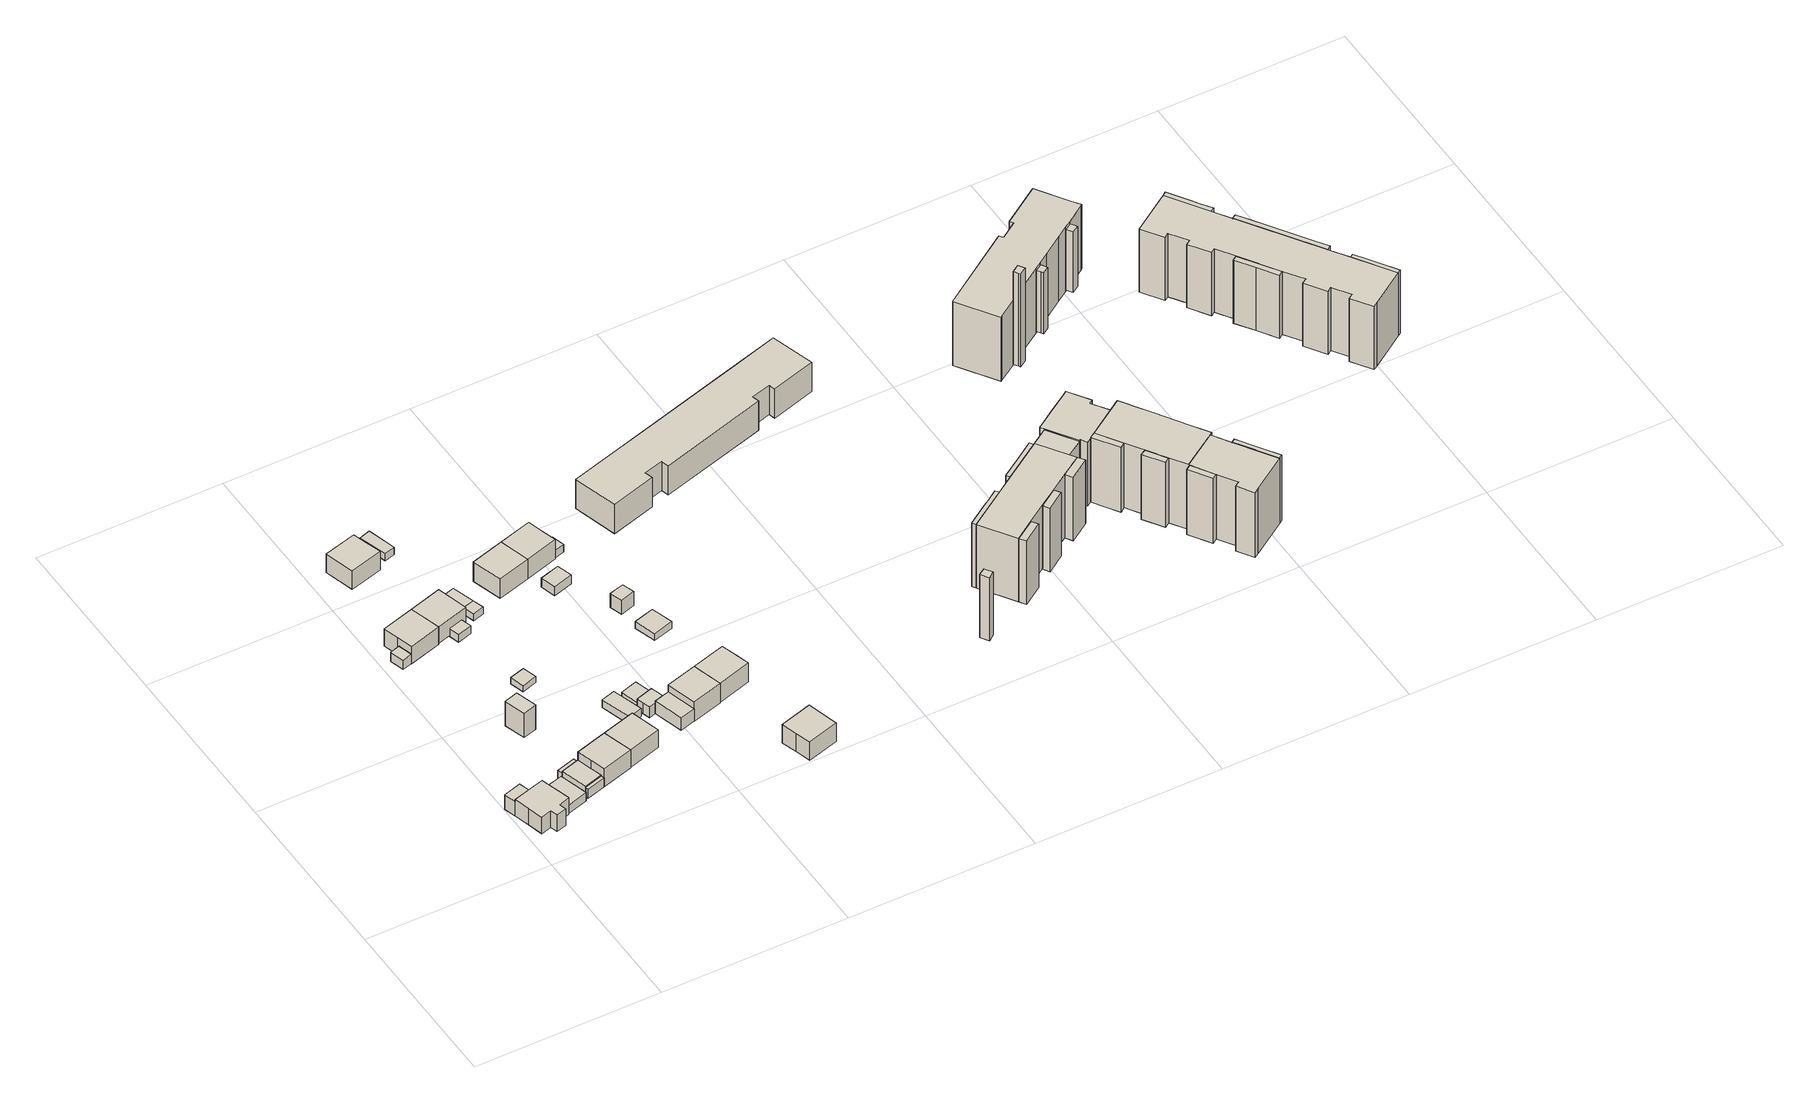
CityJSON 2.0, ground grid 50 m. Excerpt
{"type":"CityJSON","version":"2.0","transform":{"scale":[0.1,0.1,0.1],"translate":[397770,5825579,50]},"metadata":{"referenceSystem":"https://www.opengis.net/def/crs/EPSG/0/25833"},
"CityObjects":{
"building1":{"type":"Building","attributes":{"Gemeindeschluessel":"11000011","function":"31001_1010"},"address":[{"country":"Germany","locality":"Berlin","thoroughfareNumber":"7","thoroughfareName":"Kühlungsborner Straße"}],"children":["building1-1","building1-2"]},
"building1-1":{"type":"BuildingPart","attributes":{"BezugspunktDach":"2200","measuredHeight":7.01,"storeysAboveGround":1},"parents":["building1"],"geometry":[{"type":"MultiSurface","lod":"1","boundaries":[[[0,1,2,3,4,5,6,7,8,9,10,11]],[[12,13,14,15,16,17,18,19,20,21,22,23]],[[24,25,11,10]],[[13,12,10,9]],[[14,13,9,8]],[[15,14,8,7]],[[16,15,7,6]],[[17,16,6,5]],[[18,17,5,4]],[[19,18,4,3]],[[20,19,3,2]],[[21,20,2,1]],[[22,21,1,0]],[[23,22,0,11]],[[12,23,25,24]]]}]},
"building1-2":{"type":"BuildingPart","attributes":{"BezugspunktDach":"2200","measuredHeight":4.57,"storeysAboveGround":1},"parents":["building1"],"geometry":[{"type":"Solid","lod":"1","boundaries":[[[[25,24,26,27]],[[28,12,23,29]],[[28,29,27,26]],[[12,28,26,24]],[[29,23,25,27]],[[23,12,24,25]]]]}]},
"building2":{"type":"Building","attributes":{"Gemeindeschluessel":"11000011","BezugspunktDach":"2200","function":"31001_2463","measuredHeight":2.61,"storeysAboveGround":1},"address":[{"country":"Germany","locality":"Berlin","thoroughfareNumber":"7 (1)","thoroughfareName":"Kühlungsborner Straße"}],"geometry":[{"type":"Solid","lod":"1","boundaries":[[[[30,31,32,33]],[[34,35,36,37]],[[34,37,33,32]],[[35,34,32,31]],[[36,35,31,30]],[[37,36,30,33]]]]}]},
"building3":{"type":"Building","attributes":{"Gemeindeschluessel":"11000011","BezugspunktDach":"2200","function":"51009_1610","measuredHeight":2.78,"storeysAboveGround":0},"address":[{"country":"Germany","locality":"Berlin"}],"geometry":[{"type":"Solid","lod":"1","boundaries":[[[[38,39,40,41]],[[42,43,44,45]],[[42,45,41,40]],[[43,42,40,39]],[[44,43,39,38]],[[45,44,38,41]]]]}]},
"building4":{"type":"Building","attributes":{"Gemeindeschluessel":"11000011","BezugspunktDach":"2200","function":"31001_2463","measuredHeight":3.51,"storeysAboveGround":1},"address":[{"country":"Germany","locality":"Berlin","thoroughfareNumber":"9 (2)","thoroughfareName":"Kühlungsborner Straße"}],"geometry":[{"type":"Solid","lod":"1","boundaries":[[[[46,47,48,49,50]],[[51,52,42,45,53]],[[51,53,50,49]],[[52,51,49,48]],[[42,52,48,47]],[[45,42,47,46]],[[53,45,46,50]]]]}]},
"building5":{"type":"Building","attributes":{"Gemeindeschluessel":"11000011","BezugspunktDach":"2200","function":"51009_1610","measuredHeight":2.59,"storeysAboveGround":0},"address":[{"country":"Germany","locality":"Berlin"}],"geometry":[{"type":"Solid","lod":"1","boundaries":[[[[54,55,56,57]],[[58,51,53,59]],[[58,59,57,56]],[[51,58,56,55]],[[53,51,55,54]],[[59,53,54,57]]]]}]},
"building6":{"type":"Building","attributes":{"Gemeindeschluessel":"11000011","BezugspunktDach":"2200","function":"31001_2143","measuredHeight":8.33,"storeysAboveGround":1},"address":[{"country":"Germany","locality":"Berlin","thoroughfareNumber":"9 (1)","thoroughfareName":"Kühlungsborner Straße"}],"geometry":[{"type":"Solid","lod":"1","boundaries":[[[[60,61,62,63]],[[64,65,66,67]],[[64,67,63,62]],[[65,64,62,61]],[[66,65,61,60]],[[67,66,60,63]]]]}]},
"building7":{"type":"Building","attributes":{"Gemeindeschluessel":"11000011","function":"31001_1010"},"address":[{"country":"Germany","locality":"Berlin","thoroughfareNumber":"10","thoroughfareName":"Reriker Straße"}],"children":["building7-1","building7-2"]},
"building7-1":{"type":"BuildingPart","attributes":{"BezugspunktDach":"2200","measuredHeight":7.36,"storeysAboveGround":2},"parents":["building7"],"geometry":[{"type":"MultiSurface","lod":"1","boundaries":[[[68,69,70,71,72,73]],[[74,75,76,77,78,79]],[[74,79,73,72]],[[75,74,72,71]],[[76,75,71,70]],[[77,76,70,69]],[[78,77,80,81,82,83,84,69,68]],[[79,78,68,73]],[[84,83,82,81,80]]]}]},
"building7-2":{"type":"BuildingPart","attributes":{"BezugspunktDach":"2200","measuredHeight":2.97,"storeysAboveGround":2},"parents":["building7"],"geometry":[{"type":"Solid","lod":"1","boundaries":[[[[85,84,83,86]],[[82,81,87,88]],[[82,88,86,83]],[[87,81,84,85]],[[88,87,85,86]],[[82,83,84,81]]]]}]},
"building8":{"type":"Building","attributes":{"Gemeindeschluessel":"11000011","BezugspunktDach":"2200","function":"31001_1010","measuredHeight":7.35,"storeysAboveGround":1},"address":[{"country":"Germany","locality":"Berlin","thoroughfareNumber":"9","thoroughfareName":"Kühlungsborner Straße"}],"geometry":[{"type":"Solid","lod":"1","boundaries":[[[[89,90,91,92,93,94]],[[95,96,97,43,98,51]],[[95,51,94,93]],[[96,95,93,92]],[[97,96,92,91]],[[43,97,91,90]],[[98,43,90,89]],[[51,98,89,94]]]]}]},
"building9":{"type":"Building","attributes":{"Gemeindeschluessel":"11000011","BezugspunktDach":"2200","function":"31001_2143","measuredHeight":1.92,"storeysAboveGround":1},"address":[{"country":"Germany","locality":"Berlin","thoroughfareNumber":"12 (2)","thoroughfareName":"Reriker Straße"}],"geometry":[{"type":"Solid","lod":"1","boundaries":[[[[99,100,101,102]],[[103,104,105,106]],[[103,106,102,101]],[[104,103,101,100]],[[105,104,100,99]],[[106,105,99,102]]]]}]},
"building10":{"type":"Building","attributes":{"Gemeindeschluessel":"11000011","BezugspunktDach":"2200","function":"31001_1010","measuredHeight":7.31,"storeysAboveGround":1},"address":[{"country":"Germany","locality":"Berlin","thoroughfareNumber":"11","thoroughfareName":"Kühlungsborner Straße"}],"geometry":[{"type":"Solid","lod":"1","boundaries":[[[[91,107,108,109,93]],[[110,111,112,113,114]],[[110,114,93,109]],[[111,110,109,108]],[[112,111,108,107]],[[113,112,107,91]],[[114,113,91,93]]]]}]},
"building11":{"type":"Building","attributes":{"Gemeindeschluessel":"11000011","BezugspunktDach":"2200","function":"31001_1010","measuredHeight":7.11,"storeysAboveGround":2},"address":[{"country":"Germany","locality":"Berlin","thoroughfareNumber":"12","thoroughfareName":"Reriker Straße"}],"geometry":[{"type":"Solid","lod":"1","boundaries":[[[[71,70,115,116,117,72]],[[118,119,120,121,122,123]],[[118,123,72,117]],[[119,118,117,116]],[[120,119,116,115]],[[121,120,115,70]],[[122,121,70,71]],[[123,122,71,72]]]]}]},
"building12":{"type":"Building","attributes":{"Gemeindeschluessel":"11000011","BezugspunktDach":"2200","function":"31001_1010","measuredHeight":7.7,"storeysAboveGround":1},"address":[{"country":"Germany","locality":"Berlin","thoroughfareNumber":"11","thoroughfareName":"Reriker Straße"}],"geometry":[{"type":"Solid","lod":"1","boundaries":[[[[124,125,126,127,128]],[[129,130,131,132,133]],[[129,133,128,127]],[[130,129,127,126]],[[131,130,126,125]],[[132,131,125,124]],[[133,132,124,128]]]]}]},
"building13":{"type":"Building","attributes":{"Gemeindeschluessel":"11000011","BezugspunktDach":"2200","function":"51009_1610","measuredHeight":2.47,"storeysAboveGround":0},"address":[{"country":"Germany","locality":"Berlin"}],"geometry":[{"type":"Solid","lod":"1","boundaries":[[[[134,135,136,137]],[[138,139,140,141]],[[138,141,137,136]],[[139,138,136,135]],[[140,139,135,134]],[[141,140,134,137]]]]}]},
"building14":{"type":"Building","attributes":{"Gemeindeschluessel":"11000011","BezugspunktDach":"2200","function":"31001_2463","measuredHeight":2.39,"storeysAboveGround":1},"address":[{"country":"Germany","locality":"Berlin","thoroughfareNumber":"11 (1)","thoroughfareName":"Kühlungsborner Straße"}],"geometry":[{"type":"Solid","lod":"1","boundaries":[[[[142,143,144,145]],[[146,147,148,149]],[[146,149,145,144]],[[147,146,144,143]],[[148,147,143,142]],[[149,148,142,145]]]]}]},
"building15":{"type":"Building","attributes":{"Gemeindeschluessel":"11000011","BezugspunktDach":"2200","function":"51009_1610","measuredHeight":2.2,"storeysAboveGround":0},"address":[{"country":"Germany","locality":"Berlin"}],"geometry":[{"type":"Solid","lod":"1","boundaries":[[[[150,151,152,153]],[[154,155,156,157]],[[154,157,153,152]],[[155,154,152,151]],[[156,155,151,150]],[[157,156,150,153]]]]}]},
"building16":{"type":"Building","attributes":{"Gemeindeschluessel":"11000011","BezugspunktDach":"2200","function":"31001_2463","measuredHeight":2.21,"storeysAboveGround":1},"address":[{"country":"Germany","locality":"Berlin","thoroughfareNumber":"12 (1)","thoroughfareName":"Reriker Straße"}],"geometry":[{"type":"Solid","lod":"1","boundaries":[[[[153,152,158,159]],[[160,154,157,161]],[[160,161,159,158]],[[154,160,158,152]],[[157,154,152,153]],[[161,157,153,159]]]]}]},
"building17":{"type":"Building","attributes":{"Gemeindeschluessel":"11000011","BezugspunktDach":"2200","function":"31001_2463","measuredHeight":2.34,"storeysAboveGround":1},"address":[{"country":"Germany","locality":"Berlin","thoroughfareNumber":"11 (2)","thoroughfareName":"Reriker Straße"}],"geometry":[{"type":"Solid","lod":"1","boundaries":[[[[162,163,164,165]],[[166,167,168,169]],[[166,169,165,164]],[[167,166,164,163]],[[168,167,163,162]],[[169,168,162,165]]]]}]},
"building18":{"type":"Building","attributes":{"Gemeindeschluessel":"11000011","BezugspunktDach":"2200","function":"51009_1610","measuredHeight":4.51,"storeysAboveGround":0},"address":[{"country":"Germany","locality":"Berlin"}],"geometry":[{"type":"Solid","lod":"1","boundaries":[[[[170,171,172,173,174,175,176]],[[177,178,179,180,181,182,183]],[[177,183,176,175]],[[178,177,175,174]],[[179,178,174,173]],[[180,179,173,172]],[[181,180,172,171]],[[182,181,171,170]],[[183,182,170,176]]]]}]},
"building19":{"type":"Building","attributes":{"Gemeindeschluessel":"11000011","BezugspunktDach":"2200","function":"31001_2143","measuredHeight":2.2,"storeysAboveGround":1},"address":[{"country":"Germany","locality":"Berlin","thoroughfareNumber":"13 (2)","thoroughfareName":"Kühlungsborner Straße"}],"geometry":[{"type":"Solid","lod":"1","boundaries":[[[[184,185,186,187]],[[188,189,190,191]],[[188,191,187,186]],[[189,188,186,185]],[[190,189,185,184]],[[191,190,184,187]]]]}]},
"building20":{"type":"Building","attributes":{"Gemeindeschluessel":"11000011","BezugspunktDach":"2200","function":"31001_2463","measuredHeight":3.92,"storeysAboveGround":1},"address":[{"country":"Germany","locality":"Berlin","thoroughfareNumber":"13 (1)","thoroughfareName":"Kühlungsborner Straße"}],"geometry":[{"type":"Solid","lod":"1","boundaries":[[[[192,193,194,195,196]],[[179,197,198,199,180]],[[179,180,196,195]],[[197,179,195,194]],[[198,197,194,193]],[[199,198,193,192]],[[180,199,192,196]]]]}]},
"building21":{"type":"Building","attributes":{"Gemeindeschluessel":"11000011","BezugspunktDach":"2200","function":"31001_1010","measuredHeight":8.38,"storeysAboveGround":1},"address":[{"country":"Germany","locality":"Berlin","thoroughfareNumber":"13","thoroughfareName":"Kühlungsborner Straße"}],"geometry":[{"type":"Solid","lod":"1","boundaries":[[[[200,201,202,203]],[[204,205,206,207]],[[204,207,203,202]],[[205,204,202,201]],[[206,205,201,200]],[[207,206,200,203]]]]}]},
"building22":{"type":"Building","attributes":{"Gemeindeschluessel":"11000011","BezugspunktDach":"2200","function":"31001_1010","measuredHeight":7.04,"storeysAboveGround":2},"address":[{"country":"Germany","locality":"Berlin","thoroughfareNumber":"14","thoroughfareName":"Reriker Straße"}],"geometry":[{"type":"Solid","lod":"1","boundaries":[[[[208,209,210,211,212]],[[213,214,215,216,217]],[[213,217,212,211]],[[214,213,211,210]],[[215,214,210,209]],[[216,215,209,208]],[[217,216,208,212]]]]}]},
"building23":{"type":"Building","attributes":{"Gemeindeschluessel":"11000011","BezugspunktDach":"2200","function":"31001_1313","measuredHeight":2.79,"storeysAboveGround":1},"address":[{"country":"Germany","locality":"Berlin","thoroughfareNumber":"16 (1)","thoroughfareName":"Reriker Straße"}],"geometry":[{"type":"Solid","lod":"1","boundaries":[[[[218,219,220,221]],[[222,223,224,225]],[[222,225,221,220]],[[223,222,220,219]],[[224,223,219,218]],[[225,224,218,221]]]]}]},
"building24":{"type":"Building","attributes":{"Gemeindeschluessel":"11000011","BezugspunktDach":"2200","function":"31001_1010","measuredHeight":8.17,"storeysAboveGround":1},"address":[{"country":"Germany","locality":"Berlin","thoroughfareNumber":"16","thoroughfareName":"Kühlungsborner Straße"}],"geometry":[{"type":"Solid","lod":"1","boundaries":[[[[226,227,228,229,230]],[[231,232,233,234,235]],[[231,235,230,229]],[[232,231,229,228]],[[233,232,228,227]],[[234,233,227,226]],[[235,234,226,230]]]]}]},
"building25":{"type":"Building","attributes":{"Gemeindeschluessel":"11000011","BezugspunktDach":"2200","function":"31001_1010","measuredHeight":8.2,"storeysAboveGround":1},"address":[{"country":"Germany","locality":"Berlin","thoroughfareNumber":"15","thoroughfareName":"Kühlungsborner Straße"}],"geometry":[{"type":"Solid","lod":"1","boundaries":[[[[236,201,237,238,239,202]],[[240,241,242,243,244,245]],[[240,245,202,239]],[[241,240,239,238]],[[242,241,238,237]],[[243,242,237,201]],[[244,243,201,236]],[[245,244,236,202]]]]}]},
"building26":{"type":"Building","attributes":{"Gemeindeschluessel":"11000011","function":"31001_1010"},"address":[{"country":"Germany","locality":"Berlin","thoroughfareNumber":"16","thoroughfareName":"Reriker Straße"}],"children":["building26-1","building26-2"]},
"building26-1":{"type":"BuildingPart","attributes":{"BezugspunktDach":"2200","measuredHeight":7.03,"storeysAboveGround":2},"parents":["building26"],"geometry":[{"type":"MultiSurface","lod":"1","boundaries":[[[210,209,246,247,248,211]],[[249,250,251,215,214,213]],[[249,213,211,248]],[[250,249,248,247]],[[252,253,254,255,251,250,247,246]],[[215,251,246,209]],[[214,215,209,210]],[[213,214,210,211]],[[255,254,253,252]]]}]},
"building26-2":{"type":"BuildingPart","attributes":{"BezugspunktDach":"2200","measuredHeight":2.4,"storeysAboveGround":2},"parents":["building26"],"geometry":[{"type":"Solid","lod":"1","boundaries":[[[[252,256,257,253]],[[258,259,255,254]],[[258,254,253,257]],[[259,258,257,256]],[[255,259,256,252]],[[254,255,252,253]]]]}]},
"building27":{"type":"Building","attributes":{"Gemeindeschluessel":"11000011","BezugspunktDach":"2200","function":"31001_2463","measuredHeight":2.15,"storeysAboveGround":1},"address":[{"country":"Germany","locality":"Berlin","thoroughfareNumber":"15 (1)","thoroughfareName":"Kühlungsborner Straße"}],"geometry":[{"type":"Solid","lod":"1","boundaries":[[[[260,261,262,263]],[[264,265,266,267]],[[264,267,263,262]],[[265,264,262,261]],[[266,265,261,260]],[[267,266,260,263]]]]}]},
"building28":{"type":"Building","attributes":{"Gemeindeschluessel":"11000011","BezugspunktDach":"2200","function":"31001_2463","measuredHeight":5.17,"storeysAboveGround":1},"address":[{"country":"Germany","locality":"Berlin","thoroughfareNumber":"16 (2)","thoroughfareName":"Reriker Straße"}],"geometry":[{"type":"Solid","lod":"1","boundaries":[[[[268,269,270,271,272]],[[273,274,275,276,277]],[[273,277,272,271]],[[274,273,271,270]],[[275,274,270,269]],[[276,275,269,268]],[[277,276,268,272]]]]}]},
"building29":{"type":"Building","attributes":{"Gemeindeschluessel":"11000011","BezugspunktDach":"2200","function":"51009_1610","measuredHeight":2.78,"storeysAboveGround":0},"address":[{"country":"Germany","locality":"Berlin"}],"geometry":[{"type":"Solid","lod":"1","boundaries":[[[[278,279,280,281]],[[282,283,284,285]],[[282,285,281,280]],[[283,282,280,279]],[[284,283,279,278]],[[285,284,278,281]]]]}]},
"building30":{"type":"Building","attributes":{"Gemeindeschluessel":"11000011","BezugspunktDach":"2200","function":"51009_1610","measuredHeight":19.79,"storeysAboveGround":0},"address":[{"country":"Germany","locality":"Berlin"}],"geometry":[{"type":"Solid","lod":"1","boundaries":[[[[286,287,288,289]],[[290,291,292,293]],[[290,293,289,288]],[[291,290,288,287]],[[292,291,287,286]],[[293,292,286,289]]]]}]},
"building31":{"type":"Building","attributes":{"name":"Kindertagesstätte","Gemeindeschluessel":"11000011","function":"31001_3065"},"address":[{"country":"Germany","locality":"Berlin","thoroughfareNumber":"18, 20","thoroughfareName":"Reriker Straße"}],"children":["building31-1","building31-2","building31-3"]},
"building31-1":{"type":"BuildingPart","attributes":{"BezugspunktDach":"2200","measuredHeight":9.21,"storeysAboveGround":3},"parents":["building31"],"geometry":[{"type":"MultiSurface","lod":"1","boundaries":[[[294,295,296,297,298,299,300,301,302,303,304,305,306,307,308,309]],[[310,311,312,313,314,315,316,317,318,319,320,321,322,323,324,325]],[[310,325,309,308]],[[326,327,308,307]],[[311,310,328,329]],[[312,311,307,306]],[[313,312,330,331,332,333,334,306,305]],[[314,313,305,304]],[[315,314,304,303]],[[316,315,303,302]],[[317,316,302,301]],[[318,317,301,300]],[[319,318,300,299]],[[320,319,299,298]],[[321,320,298,297]],[[322,321,297,296]],[[323,322,296,295]],[[324,323,295,294]],[[325,324,294,309]],[[329,328,327,326]],[[334,333,332,331,330]]]}]},
"building31-2":{"type":"BuildingPart","attributes":{"BezugspunktDach":"2200","measuredHeight":2.74,"storeysAboveGround":3},"parents":["building31"],"geometry":[{"type":"Solid","lod":"1","boundaries":[[[[327,326,335,280,279,278]],[[283,282,336,329,328,284]],[[283,284,278,279]],[[282,283,279,280]],[[336,282,280,335]],[[329,336,335,326]],[[284,328,327,278]],[[328,329,326,327]]]]}]},
"building31-3":{"type":"BuildingPart","attributes":{"BezugspunktDach":"2200","measuredHeight":2.57,"storeysAboveGround":3},"parents":["building31"],"geometry":[{"type":"Solid","lod":"1","boundaries":[[[[337,338,333,332,339,340,341,342]],[[343,344,345,331,330,346,347,348]],[[343,348,342,341]],[[344,343,341,340]],[[345,344,340,339]],[[331,345,339,332]],[[346,330,333,338]],[[347,346,338,337]],[[348,347,337,342]],[[330,331,332,333]]]]}]},
"building32":{"type":"Building","attributes":{"Gemeindeschluessel":"11000011","BezugspunktDach":"2200","function":"51009_1610","measuredHeight":1.59,"storeysAboveGround":0},"address":[{"country":"Germany","locality":"Berlin"}],"geometry":[{"type":"Solid","lod":"1","boundaries":[[[[349,350,351,352]],[[353,354,355,356]],[[353,356,352,351]],[[354,353,351,350]],[[355,354,350,349]],[[356,355,349,352]]]]}]},
"building33":{"type":"Building","attributes":{"Gemeindeschluessel":"11000011","BezugspunktDach":"2200","function":"51009_1610","measuredHeight":2.54,"storeysAboveGround":0},"address":[{"country":"Germany","locality":"Berlin"}],"geometry":[{"type":"Solid","lod":"1","boundaries":[[[[357,358,359,360]],[[361,362,363,364]],[[361,364,360,359]],[[362,361,359,358]],[[363,362,358,357]],[[364,363,357,360]]]]}]},
"building34":{"type":"Building","attributes":{"Gemeindeschluessel":"11000011","function":"31001_1010"},"address":[{"country":"Germany","locality":"Berlin","thoroughfareNumber":"20, 22, 24","thoroughfareName":"Kühlungsborner Straße"}],"children":["building34-1","building34-2","building34-3","building34-4","building34-5","building34-6","building34-7","building34-8"]},
"building34-1":{"type":"BuildingPart","attributes":{"BezugspunktDach":"2200","measuredHeight":19.98,"storeysAboveGround":6},"parents":["building34"],"geometry":[{"type":"MultiSurface","lod":"1","boundaries":[[[365,366,367,368,369,370,371,372,373,374,375]],[[376,377,378,379,380,381,382,383,384,385,386]],[[377,376,374,373]],[[379,378,372,371]],[[380,387,388,371,370]],[[381,380,370,369]],[[382,368,389,390,383]],[[384,383,367,366]],[[386,385,365,375]],[[376,386,375,374]],[[391,378,377,373,372]],[[379,388,387,380]],[[382,381,369,368]],[[383,390,389,367]],[[385,384,366,365]]]}]},
"building34-2":{"type":"BuildingPart","attributes":{"BezugspunktDach":"2200","measuredHeight":19.98,"storeysAboveGround":6},"parents":["building34"],"geometry":[{"type":"MultiSurface","lod":"1","boundaries":[[[373,372,392,393,394,395]],[[396,397,398,378,377,399]],[[396,399,395,394]],[[397,396,394,393]],[[398,397,393,392]],[[378,398,392,372]],[[399,377,373,395]],[[400,377,378,372,373]]]}]},
"building34-3":{"type":"BuildingPart","attributes":{"BezugspunktDach":"2200","measuredHeight":19.98,"storeysAboveGround":6},"parents":["building34"],"geometry":[{"type":"Solid","lod":"1","boundaries":[[[[401,402,389,367]],[[390,403,404,383]],[[403,390,389,402]],[[404,403,402,401]],[[383,404,401,367]],[[390,383,367,389]]]]}]},
"building34-4":{"type":"BuildingPart","attributes":{"BezugspunktDach":"2200","measuredHeight":19.98,"storeysAboveGround":6},"parents":["building34"],"geometry":[{"type":"Solid","lod":"1","boundaries":[[[[405,406,366,365]],[[384,407,408,385]],[[407,384,366,406]],[[408,407,406,405]],[[385,408,405,365]],[[384,385,365,366]]]]}]},
"building34-5":{"type":"BuildingPart","attributes":{"BezugspunktDach":"2200","measuredHeight":20.04,"storeysAboveGround":6},"parents":["building34"],"geometry":[{"type":"MultiSurface","lod":"1","boundaries":[[[409,410,411,412,413,414,415,416,417,418,419,420]],[[421,422,423,424,425,426,427,428,429,430,431,432]],[[421,432,420,419]],[[422,421,419,418]],[[423,422,418,417]],[[424,423,417,416]],[[425,424,416,415]],[[426,425,415,414]],[[427,426,414,413]],[[428,427,413,412]],[[429,428,412,411]],[[430,429,411,410]],[[433,434,410,409]],[[432,431,409,420]],[[435,431,430,434,433]]]}]},
"building34-6":{"type":"BuildingPart","attributes":{"BezugspunktDach":"2200","measuredHeight":19.93,"storeysAboveGround":6},"parents":["building34"],"geometry":[{"type":"Solid","lod":"1","boundaries":[[[[387,434,433,388]],[[431,430,380,379]],[[431,379,388,433]],[[380,430,434,387]],[[430,431,433,434]],[[380,387,388,379]]]]}]},
"building34-7":{"type":"BuildingPart","attributes":{"BezugspunktDach":"2200","measuredHeight":19.98,"storeysAboveGround":6},"parents":["building34"],"geometry":[{"type":"Solid","lod":"1","boundaries":[[[[375,374,436,437,438,439]],[[440,441,442,376,386,443]],[[440,443,439,438]],[[441,440,438,437]],[[442,441,437,436]],[[376,442,436,374]],[[443,386,375,439]],[[386,376,374,375]]]]}]},
"building34-8":{"type":"BuildingPart","attributes":{"BezugspunktDach":"2200","measuredHeight":19.98,"storeysAboveGround":6},"parents":["building34"],"geometry":[{"type":"Solid","lod":"1","boundaries":[[[[444,445,369,368]],[[381,446,447,382]],[[446,381,369,445]],[[447,446,445,444]],[[382,447,444,368]],[[381,382,368,369]]]]}]},
"building35":{"type":"Building","attributes":{"Gemeindeschluessel":"11000011","BezugspunktDach":"2200","function":"51009_1610","measuredHeight":2.63,"storeysAboveGround":0},"address":[{"country":"Germany","locality":"Berlin"}],"geometry":[{"type":"Solid","lod":"1","boundaries":[[[[448,449,450,451]],[[452,422,421,453]],[[452,453,451,450]],[[422,452,450,449]],[[421,422,449,448]],[[453,421,448,451]]]]}]},
"building36":{"type":"Building","attributes":{"Gemeindeschluessel":"11000011","function":"31001_1010"},"address":[{"country":"Germany","locality":"Berlin","thoroughfareNumber":"22, 24, 26","thoroughfareName":"Reriker Straße"}],"children":["building36-1","building36-2","building36-3","building36-4","building36-5","building36-6"]},
"building36-1":{"type":"BuildingPart","attributes":{"BezugspunktDach":"2200","measuredHeight":20.37,"storeysAboveGround":6},"parents":["building36"],"geometry":[{"type":"MultiSurface","lod":"1","boundaries":[[[454,455,456,457,458,459,460,461,462,463,464,465]],[[466,467,468,469,470,471,472,473,474,475,476,477]],[[466,477,465,464]],[[467,466,464,463]],[[468,467,463,462]],[[469,468,462,461]],[[470,469,461,460]],[[471,470,460,459]],[[472,471,459,458]],[[474,473,457,456]],[[476,475,455,454]],[[473,478,472,458,457]],[[475,474,456,455]],[[479,477,476,454,465]]]}]},
"building36-2":{"type":"BuildingPart","attributes":{"BezugspunktDach":"2200","measuredHeight":20.38,"storeysAboveGround":6},"parents":["building36"],"geometry":[{"type":"Solid","lod":"1","boundaries":[[[[480,481,482,483,484,485,486,487,458,457]],[[472,488,489,490,491,492,493,494,495,473]],[[488,472,458,487]],[[490,489,486,485]],[[491,490,485,484]],[[492,491,484,483]],[[493,492,483,482]],[[494,493,482,481]],[[473,495,480,457]],[[472,473,457,458]],[[489,488,487,486]],[[495,494,481,480]]]]}]},
"building36-3":{"type":"BuildingPart","attributes":{"BezugspunktDach":"2200","measuredHeight":20.6,"storeysAboveGround":6},"parents":["building36"],"geometry":[{"type":"MultiSurface","lod":"1","boundaries":[[[496,497,498,499,500,501]],[[502,503,504,505,489,488]],[[502,488,501,500]],[[503,502,500,499]],[[504,503,499,498]],[[505,504,498,497]],[[489,505,497,496]],[[487,486,496,501]],[[488,489,486,487]]]}]},
"building36-4":{"type":"BuildingPart","attributes":{"BezugspunktDach":"2200","measuredHeight":20.37,"storeysAboveGround":6},"parents":["building36"],"geometry":[{"type":"MultiSurface","lod":"1","boundaries":[[[506,454,465,507]],[[477,476,508,509]],[[477,509,507,465]],[[508,476,454,506]],[[509,508,506,507]],[[510,476,477,465,454]]]}]},
"building36-5":{"type":"BuildingPart","attributes":{"BezugspunktDach":"2200","measuredHeight":20.37,"storeysAboveGround":6},"parents":["building36"],"geometry":[{"type":"Solid","lod":"1","boundaries":[[[[511,456,455,512]],[[475,474,513,514]],[[475,514,512,455]],[[513,474,456,511]],[[514,513,511,512]],[[474,475,455,456]]]]}]},
"building36-6":{"type":"BuildingPart","attributes":{"BezugspunktDach":"2200","measuredHeight":20.42,"storeysAboveGround":6},"parents":["building36"],"geometry":[{"type":"MultiSurface","lod":"1","boundaries":[[[515,481,480,516]],[[495,494,517,518]],[[495,518,516,480]],[[519,481,480,495,480,481]],[[517,494,481,515]],[[518,517,515,516]],[[494,495,480,481,519]]]}]},
"building37":{"type":"Building","attributes":{"Gemeindeschluessel":"11000011","BezugspunktDach":"2200","function":"51009_1610","measuredHeight":13.61,"storeysAboveGround":0},"address":[{"country":"Germany","locality":"Berlin"}],"geometry":[{"type":"Solid","lod":"1","boundaries":[[[[520,521,522,523]],[[524,525,526,527]],[[524,527,523,522]],[[525,524,522,521]],[[526,525,521,520]],[[527,526,520,523]]]]}]},
"building38":{"type":"Building","attributes":{"Gemeindeschluessel":"11000011","BezugspunktDach":"2200","function":"51009_1610","measuredHeight":6.1,"storeysAboveGround":0},"address":[{"country":"Germany","locality":"Berlin"}],"geometry":[{"type":"Solid","lod":"1","boundaries":[[[[528,529,530,531]],[[532,533,534,535]],[[532,535,531,530]],[[533,532,530,529]],[[534,533,529,528]],[[535,534,528,531]]]]}]},
"building39":{"type":"Building","attributes":{"Gemeindeschluessel":"11000011","BezugspunktDach":"2200","function":"51009_1610","measuredHeight":29.23,"storeysAboveGround":0},"address":[{"country":"Germany","locality":"Berlin"}],"geometry":[{"type":"Solid","lod":"1","boundaries":[[[[536,537,538,539,540]],[[541,542,543,544,545]],[[541,545,540,539]],[[542,541,539,538]],[[543,542,538,537]],[[544,543,537,536]],[[545,544,536,540]]]]}]},
"building40":{"type":"Building","attributes":{"Gemeindeschluessel":"11000011","BezugspunktDach":"2200","function":"51009_1610","measuredHeight":2.32,"storeysAboveGround":0},"address":[{"country":"Germany","locality":"Berlin"}],"geometry":[{"type":"Solid","lod":"1","boundaries":[[[[546,547,548,549]],[[550,551,552,553]],[[550,553,549,548]],[[551,550,548,547]],[[552,551,547,546]],[[553,552,546,549]]]]}]},
"building41":{"type":"Building","attributes":{"Gemeindeschluessel":"11000011","BezugspunktDach":"2200","function":"31001_1010","measuredHeight":20.21,"storeysAboveGround":6},"address":[{"country":"Germany","locality":"Berlin","thoroughfareNumber":"25, 27, 29","thoroughfareName":"Kühlungsborner Straße"}],"geometry":[{"type":"Solid","lod":"1","boundaries":[[[[554,555,556,557,558,559,560,561,562,563,564,565,566,567,568,569,570,571,572,573]],[[574,575,576,577,578,579,580,581,582,583,584,585,586,587,588,589,590,591,592,593]],[[574,593,573,572]],[[575,574,572,571]],[[576,575,571,570]],[[577,576,570,569]],[[578,577,569,568]],[[579,578,568,567]],[[580,579,567,566]],[[581,580,566,565]],[[582,581,565,564]],[[583,582,564,563]],[[584,583,563,562]],[[585,584,562,561]],[[586,585,561,560]],[[587,586,560,559]],[[588,587,559,558]],[[589,588,558,557]],[[590,589,557,556]],[[591,590,556,555]],[[592,591,555,554]],[[593,592,554,573]]]]}]},
"building42":{"type":"Building","attributes":{"Gemeindeschluessel":"11000011","BezugspunktDach":"2200","function":"51009_1610","measuredHeight":19.26,"storeysAboveGround":0},"address":[{"country":"Germany","locality":"Berlin"}],"geometry":[{"type":"Solid","lod":"1","boundaries":[[[[594,595,596,597,598]],[[599,600,601,602,603]],[[599,603,598,597]],[[600,599,597,596]],[[601,600,596,595]],[[602,601,595,594]],[[603,602,594,598]]]]}]},
"building43":{"type":"Building","attributes":{"Gemeindeschluessel":"11000011","BezugspunktDach":"2200","function":"51009_1610","measuredHeight":19.08,"storeysAboveGround":0},"address":[{"country":"Germany","locality":"Berlin"}],"geometry":[{"type":"Solid","lod":"1","boundaries":[[[[604,605,606,607,608]],[[609,610,611,612,613]],[[609,613,608,607]],[[610,609,607,606]],[[611,610,606,605]],[[612,611,605,604]],[[613,612,604,608]]]]}]},
"building44":{"type":"Building","attributes":{"Gemeindeschluessel":"11000011","function":"31001_1010"},"address":[{"country":"Germany","locality":"Berlin","thoroughfareNumber":"47, 49, 51, 53","thoroughfareName":"Zingster Straße"}],"children":["building44-1","building44-2","building44-3","building44-4","building44-5"]},
"building44-1":{"type":"BuildingPart","attributes":{"BezugspunktDach":"2200","measuredHeight":19.98,"storeysAboveGround":6},"parents":["building44"],"geometry":[{"type":"Solid","lod":"1","boundaries":[[[[614,615,616,617,618,619,620,621,622,623,624,625,626,627,628,629,630,631,632,633,634,635,636,637,638]],[[639,640,641,642,643,644,645,646,647,648,649,650,651,652,653,654,655,656,657,658,659,660,661,662,663]],[[639,663,638,637]],[[640,639,637,636]],[[642,641,635,634]],[[644,643,633,632]],[[646,645,631,630]],[[647,646,630,629]],[[648,647,629,628]],[[649,648,628,627]],[[650,649,627,626]],[[651,650,626,625]],[[652,651,625,624]],[[653,652,624,623]],[[654,653,623,622]],[[656,655,621,620]],[[657,656,620,619]],[[658,657,619,618]],[[659,658,618,617]],[[660,659,617,616]],[[661,660,616,615]],[[662,661,615,614]],[[663,662,614,638]],[[640,636,635,641]],[[642,634,633,643]],[[644,632,631,645]],[[654,622,621,655]]]]}]},
"building44-2":{"type":"BuildingPart","attributes":{"BezugspunktDach":"2200","measuredHeight":19.98,"storeysAboveGround":6},"parents":["building44"],"geometry":[{"type":"Solid","lod":"1","boundaries":[[[[635,664,665,666,667,636]],[[668,669,670,671,641,640]],[[668,640,636,667]],[[669,668,667,666]],[[670,669,666,665]],[[671,670,665,664]],[[641,671,664,635]],[[641,635,636,640]]]]}]},
"building44-3":{"type":"BuildingPart","attributes":{"BezugspunktDach":"2200","measuredHeight":19.98,"storeysAboveGround":6},"parents":["building44"],"geometry":[{"type":"Solid","lod":"1","boundaries":[[[[631,672,673,674,675,632]],[[676,677,678,679,645,644]],[[676,644,632,675]],[[677,676,675,674]],[[678,677,674,673]],[[679,678,673,672]],[[645,679,672,631]],[[645,631,632,644]]]]}]},
"building44-4":{"type":"BuildingPart","attributes":{"BezugspunktDach":"2200","measuredHeight":20.17,"storeysAboveGround":6},"parents":["building44"],"geometry":[{"type":"MultiSurface","lod":"1","boundaries":[[[680,681,682,683,684,685,686,687]],[[688,689,690,691,692,693,643,642]],[[688,642,687,686]],[[689,688,686,685]],[[690,689,685,684]],[[691,690,684,683]],[[692,691,683,682]],[[693,692,682,681]],[[643,693,681,680]],[[694,634,633,680,687]],[[642,643,633,634,694]]]}]},
"building44-5":{"type":"BuildingPart","attributes":{"BezugspunktDach":"2200","measuredHeight":19.98,"storeysAboveGround":6},"parents":["building44"],"geometry":[{"type":"Solid","lod":"1","boundaries":[[[[695,696,622,621,697]],[[655,654,698,699,700]],[[655,700,697,621]],[[698,654,622,696]],[[699,698,696,695]],[[700,699,695,697]],[[655,621,622,654]]]]}]},
"building45":{"type":"Building","attributes":{"Gemeindeschluessel":"11000011","BezugspunktDach":"2200","function":"51009_1610","measuredHeight":3.22,"storeysAboveGround":0},"address":[{"country":"Germany","locality":"Berlin"}],"geometry":[{"type":"Solid","lod":"1","boundaries":[[[[701,702,703,704]],[[705,706,707,708]],[[705,708,704,703]],[[706,705,703,702]],[[707,706,702,701]],[[708,707,701,704]]]]}]}
},
"vertices":[
[23,143,63],[34,102,63],[62,110,63],[68,91,63],[96,99,63],[91,118,63],[121,127,63],[121,129,63],[98,207,63],[98,210,63],[59,199,63],[11,185,63],[59,199,11],[98,210,11],[98,207,11],[121,129,11],[121,127,11],[91,118,11],[96,99,11],[68,91,11],[62,110,11],[34,102,11],[23,143,11],[11,185,11],[59,199,57],[11,185,57],
[50,231,57],[2,217,57],[50,231,11],[2,217,11],
[121,129,38],[178,146,38],[156,223,38],[98,207,38],[156,223,12],[178,146,12],[121,129,12],[98,207,12],
[186,150,41],[237,165,41],[235,174,41],[184,159,41],[235,174,13],[237,165,13],[186,150,13],[184,159,13],
[184,159,44],[235,174,44],[224,209,44],[214,245,44],[163,230,44],[214,245,13],[224,209,13],[163,230,13],
[163,230,39],[214,245,39],[210,258,39],[159,243,39],[210,258,13],[159,243,13],
[164,405,87],[201,416,87],[184,473,87],[147,462,87],[184,473,10],[201,416,10],[164,405,10],[147,462,10],
[53,792,68],[65,750,68],[152,775,68],[140,817,68],[128,858,68],[41,833,68],[128,858,13],[140,817,13],[152,775,13],[65,750,13],[53,792,13],[41,833,13],[65,750,29],[65,750,14],[54,788,14],[54,788,43],[65,750,43],
[38,742,43],[27,780,43],[38,742,14],[27,780,14],
[226,205,69],[237,165,69],[323,190,69],[311,230,69],[299,270,69],[214,245,69],[299,270,13],[311,230,13],[323,190,13],[226,205,13],
[238,536,34],[279,548,34],[268,586,34],[227,574,34],[268,586,15],[279,548,15],[238,536,15],[227,574,15],
[412,216,69],[401,256,69],[389,296,69],[389,296,14],[401,256,14],[412,216,14],[323,190,14],[299,270,14],
[240,801,68],[228,842,68],[216,884,68],[216,884,16],[228,842,16],[240,801,16],[152,775,16],[140,817,16],[128,858,16],
[75,1037,71],[164,1061,71],[151,1101,71],[139,1141,71],[52,1117,71],[139,1141,12],[151,1101,12],[164,1061,12],[75,1037,12],[52,1117,12],
[195,757,39],[234,768,39],[225,797,39],[187,785,39],[225,797,14],[234,768,14],[195,757,14],[187,785,14],
[394,316,38],[432,327,38],[407,410,38],[369,399,38],[407,410,14],[432,327,14],[394,316,14],[369,399,14],
[261,800,38],[291,809,38],[282,839,38],[252,831,38],[282,839,16],[291,809,16],[261,800,16],[252,831,16],
[264,899,38],[235,890,38],[264,899,16],[235,890,16],
[189,1081,37],[217,1089,37],[195,1165,37],[166,1156,37],[195,1165,14],[217,1089,14],[189,1081,14],[166,1156,14],
[440,332,48],[446,313,48],[464,319,48],[492,327,48],[487,346,48],[481,365,48],[435,351,48],[481,365,14],[487,346,14],[492,327,14],[464,319,14],[446,313,14],[440,332,14],[435,351,14],
[435,351,37],[481,365,37],[467,413,37],[421,399,37],[467,413,15],[481,365,15],[435,351,15],[421,399,15],
[487,239,53],[529,251,53],[506,331,53],[492,327,53],[464,319,53],[506,331,14],[529,251,14],[487,239,14],
[529,251,75],[612,275,75],[589,355,75],[506,331,75],[589,355,13],[612,275,13],[529,251,13],[506,331,13],
[353,837,75],[442,862,75],[430,903,75],[418,944,75],[329,918,75],[418,944,14],[430,903,14],[442,862,14],[353,837,14],[329,918,14],
[465,780,43],[519,796,43],[507,837,43],[454,821,43],[507,837,15],[519,796,15],[465,780,15],[454,821,15],
[680,44,71],[692,3,71],[777,27,71],[754,111,71],[667,86,71],[754,111,13],[777,27,13],[692,3,13],[680,44,13],[667,86,13],
[601,315,75],[703,302,75],[691,342,75],[680,381,75],[680,381,15],[691,342,15],[703,302,15],[612,275,15],[601,315,15],[589,355,15],
[530,888,75],[518,929,75],[507,970,75],[507,970,14],[518,929,14],[530,888,14],[530,888,41],[520,923,41],[520,923,17],[530,888,17],
[557,896,41],[547,931,41],[547,931,17],[557,896,17],
[588,532,36],[643,548,36],[625,607,36],[570,591,36],[625,607,15],[643,548,15],[588,532,15],[570,591,15],
[567,648,58],[607,660,58],[596,693,58],[577,688,58],[557,682,58],[577,688,14],[596,693,14],[607,660,14],[567,648,14],[557,682,14],
[769,1061,45],[823,1077,45],[818,1093,45],[764,1078,45],[818,1093,18],[823,1077,18],[769,1061,18],[764,1078,18],
[1248,131,224],[1266,144,224],[1252,164,224],[1234,152,224],[1252,164,26],[1266,144,26],[1248,131,26],[1234,152,26],
[690,890,109],[811,925,109],[805,946,109],[858,961,109],[863,941,109],[1154,1025,109],[1149,1043,109],[1202,1058,109],[1207,1041,109],[1326,1076,109],[1292,1193,109],[1174,1158,109],[1118,1142,109],[883,1074,109],[774,1043,109],[656,1009,109],[774,1043,17],[883,1074,17],[1118,1142,17],[1174,1158,17],[1292,1193,17],[1326,1076,17],[1207,1041,17],[1202,1058,17],[1149,1043,17],[1154,1025,17],[863,941,17],[858,961,17],[805,946,17],[811,925,17],[690,890,17],[656,1009,17],[883,1074,45],[774,1043,45],[774,1043,18],[883,1074,18],[1118,1142,18],[1174,1158,18],[1174,1158,44],[1118,1142,44],[1118,1142,30],
[873,1109,45],[873,1109,18],
[1057,1137,44],[1114,1154,44],[1169,1177,44],[1113,1161,44],[1108,1179,44],[1049,1162,44],[1108,1179,18],[1113,1161,18],[1169,1177,18],[1114,1154,18],[1057,1137,18],[1049,1162,18],
[1360,347,43],[1379,359,43],[1366,378,43],[1347,366,43],[1366,378,27],[1379,359,27],[1360,347,27],[1347,366,27],
[1485,430,52],[1508,445,52],[1495,465,52],[1472,450,52],[1495,465,27],[1508,445,27],[1485,430,27],[1472,450,27],
[1373,211,226],[1426,246,226],[1476,279,226],[1574,345,226],[1628,380,226],[1617,396,226],[1567,471,226],[1564,468,226],[1461,400,226],[1414,369,226],[1312,301,226],[1414,369,26],[1461,400,26],[1564,468,26],[1567,471,26],[1617,396,26],[1628,380,26],[1574,345,26],[1476,279,26],[1426,246,26],[1373,211,26],[1312,301,26],[1617,396,225],[1567,471,225],[1525,312,226],[1525,312,26],[1564,468,124],
[1557,478,226],[1508,445,226],[1485,430,226],[1455,410,226],[1485,430,26],[1508,445,26],[1557,478,26],[1455,410,26],[1461,400,204],
[1487,262,226],[1536,295,226],[1536,295,26],[1487,262,26],
[1384,194,226],[1437,229,226],[1437,229,26],[1384,194,26],
[1611,500,227],[1661,425,227],[1664,427,227],[1674,411,227],[1775,478,227],[1745,522,227],[1755,529,227],[1718,585,227],[1708,578,227],[1657,545,227],[1633,529,227],[1604,510,227],[1633,529,26],[1657,545,26],[1708,578,26],[1718,585,26],[1755,529,26],[1745,522,26],[1775,478,26],[1674,411,26],[1664,427,26],[1661,425,26],[1611,500,26],[1604,510,26],[1611,500,225],[1661,425,225],[1611,500,219],
[1407,378,226],[1379,359,226],[1360,347,226],[1306,311,226],[1360,347,26],[1379,359,26],[1407,378,26],[1306,311,26],
[1586,326,226],[1640,362,226],[1640,362,26],[1586,326,26],
[1633,529,52],[1657,545,52],[1643,565,52],[1619,549,52],[1643,565,26],[1619,549,26],
[1744,364,230],[1774,318,230],[1807,267,230],[1835,225,230],[1929,287,230],[1936,292,230],[1919,317,230],[1906,338,230],[1853,420,230],[1838,442,230],[1803,495,230],[1702,428,230],[1803,495,26],[1838,442,26],[1853,420,26],[1906,338,26],[1919,317,26],[1936,292,26],[1929,287,26],[1835,225,26],[1807,267,26],[1774,318,26],[1744,364,26],[1702,428,26],[1845,231,26],[1702,428,64],
[1837,222,230],[1874,164,230],[1906,116,230],[1892,107,230],[1919,65,230],[1933,74,230],[2027,136,230],[1960,238,230],[1960,238,26],[2027,136,26],[1933,74,26],[1919,65,26],[1892,107,26],[1906,116,26],[1874,164,26],[1837,222,26],
[2027,136,232],[2036,142,232],[2005,189,232],[1993,208,232],[1969,244,232],[1960,238,232],[1969,244,26],[1993,208,26],[2005,189,26],[2036,142,26],
[1730,354,230],[1687,419,230],[1730,354,26],[1687,419,26],[1744,364,64],
[1793,258,230],[1758,310,230],[1793,258,26],[1758,310,26],
[1860,155,230],[1823,212,230],[1860,155,26],[1823,212,26],[1874,164,43],
[1853,420,163],[1870,431,163],[1856,453,163],[1838,442,163],[1856,453,27],[1870,431,27],[1853,420,27],[1838,442,27],
[1919,317,88],[1938,330,88],[1924,351,88],[1906,338,88],[1924,351,27],[1938,330,27],[1919,317,27],[1906,338,27],
[1778,903,316],[1781,898,316],[1800,911,316],[1789,927,316],[1770,914,316],[1789,927,24],[1800,911,24],[1781,898,24],[1778,903,24],[1770,914,24],
[2005,189,51],[2024,201,51],[2011,220,51],[1993,208,51],[2011,220,28],[2024,201,28],[2005,189,28],[1993,208,28],
[1718,879,225],[1720,881,225],[1770,914,225],[1789,927,225],[1816,945,225],[1870,981,225],[1889,993,225],[1917,1012,225],[1970,1047,225],[2000,1068,225],[2019,1080,225],[2068,1113,225],[2071,1115,225],[2054,1140,225],[2001,1219,225],[1898,1150,225],[1904,1140,225],[1859,1110,225],[1852,1120,225],[1648,983,225],[1852,1120,23],[1859,1110,23],[1904,1140,23],[1898,1150,23],[2001,1219,23],[2054,1140,23],[2071,1115,23],[2068,1113,23],[2019,1080,23],[2000,1068,23],[1970,1047,23],[1917,1012,23],[1889,993,23],[1870,981,23],[1816,945,23],[1789,927,23],[1770,914,23],[1720,881,23],[1718,879,23],[1648,983,23],
[1878,970,219],[1881,965,219],[1899,977,219],[1889,993,219],[1870,981,219],[1889,993,27],[1899,977,27],[1881,965,27],[1878,970,27],[1870,981,27],
[2011,1052,217],[2030,1064,217],[2027,1069,217],[2019,1080,217],[2000,1068,217],[2019,1080,27],[2027,1069,27],[2030,1064,27],[2011,1052,27],[2000,1068,27],
[2182,924,223],[2194,932,223],[2225,886,223],[2213,878,223],[2248,825,223],[2260,833,223],[2260,832,223],[2291,786,223],[2357,688,223],[2391,638,223],[2378,630,223],[2414,576,223],[2426,584,223],[2456,539,223],[2444,531,223],[2480,478,223],[2492,486,223],[2585,548,223],[2517,650,223],[2485,697,223],[2349,900,223],[2318,946,223],[2250,1049,223],[2157,987,223],[2145,979,223],[2157,987,24],[2250,1049,24],[2318,946,24],[2349,900,24],[2485,697,24],[2517,650,24],[2585,548,24],[2492,486,24],[2480,478,24],[2444,531,24],[2456,539,24],[2426,584,24],[2414,576,24],[2378,630,24],[2391,638,24],[2357,688,24],[2291,786,24],[2260,832,24],[2260,833,24],[2248,825,24],[2213,878,24],[2225,886,24],[2194,932,24],[2182,924,24],[2145,979,24],
[2329,953,223],[2307,984,223],[2296,1002,223],[2260,1056,223],[2260,1056,24],[2296,1002,24],[2307,984,24],[2329,953,24],
[2594,554,223],[2559,607,223],[2546,626,223],[2526,656,223],[2526,656,24],[2546,626,24],[2559,607,24],[2594,554,24],
[2485,697,225],[2495,704,225],[2472,738,225],[2461,754,225],[2393,856,225],[2382,872,225],[2359,906,225],[2349,900,225],[2359,906,24],[2382,872,24],[2393,856,24],[2461,754,24],[2472,738,24],[2495,704,24],[2349,900,116],
[2312,730,223],[2345,679,223],[2279,778,223],[2345,679,24],[2312,730,24],[2279,778,24],
[2307,984,55],[2327,997,55],[2315,1015,55],[2296,1002,55],[2315,1015,23],[2327,997,23],[2307,984,23],[2296,1002,23]
]}
